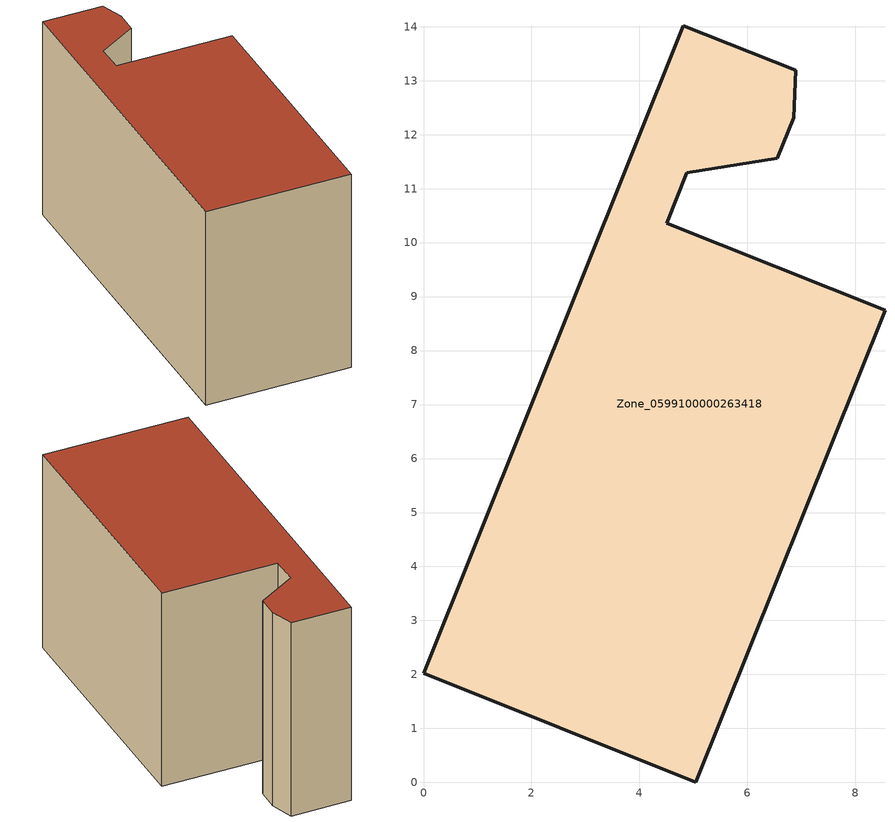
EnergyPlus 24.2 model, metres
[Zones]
Zone_0599100000263418
 floor ground (C_G): 4.81,14.02 6.9,13.19 6.86,12.32 6.55,11.56 4.88,11.29 4.51,10.36 8.55,8.75 5.04,0 0,2.02 z0.34
 wall outside (C_F): 4.81,14.02 0,2.02 5.04,0 8.55,8.75 4.51,10.36 4.88,11.29 6.55,11.56 6.86,12.32 6.9,13.19 4.81,14.02 z0.34:8.14
 roof outside (C_R): 6.9,13.19 4.81,14.02 0,2.02 5.04,0 8.55,8.75 4.51,10.36 4.88,11.29 6.55,11.56 6.86,12.32 z8.14
[BUILDING]
Pand.0599100000263418: North Axis=0; Terrain=City; Loads Convergence Tolerance Value=0.04; Temperature Convergence Tolerance Value=0.4; Solar Distribution=FullExterior; Maximum Number of Warmup Days=25; Minimum Number of Warmup Days=1
[Site:Location]
Rotterdam.The.Hague.AP_ZH_NLD Design_Conditions: Latitude=51.96; Longitude=4.45; Time Zone=1; Elevation=-4.5
[SITE:GROUNDTEMPERATURE:BUILDINGSURFACE]
18, 18, 18, 18, 18, 18, 18, 18, 18, 18, 18, 18
[MATERIAL] Thermal Absorptance=0.9; Solar Absorptance=0.7; Visible Absorptance=0.7
Name | Roughness | Thickness | Conductivity | Density | Specific Heat
G.TI.1975-1991 | MediumSmooth | 0.15 | 0.288461 | 540 | 1210
F.TI.1975-1991 | Rough | 0.3 | 0.230769 | 1920 | 840
R.TI.1975-1991 | MediumRough | 0.2 | 0.153846 | 1500 | 1000
[CONSTRUCTION]
C_G: G.TI.1975-1991
C_F: F.TI.1975-1991
C_R: R.TI.1975-1991
[ZONE]
Zone_0599100000263418: Type=1; Multiplier=1; Ceiling Height=Autocalculate; Volume=Autocalculate; Floor Area=autocalculate; Part of Total Floor Area=Yes
[ZONEINFILTRATION:DESIGNFLOWRATE]
Infil_Zone_0599100000263418: Zone or ZoneList or Space or SpaceList=Zone_0599100000263418; Schedule=AlwaysOn; Design Flow Rate Calculation Method=Flow/Area; Flow Rate per Floor Area=0.003; Constant Term Coefficient=1; Temperature Term Coefficient=0; Velocity Term Coefficient=0; Velocity Squared Term Coefficient=0
[HVACTEMPLATE:ZONE:IDEALLOADSAIRSYSTEM]
Zone_0599100000263418: Maximum Heating Supply Air Temperature=50; Minimum Cooling Supply Air Temperature=13; Maximum Heating Supply Air Humidity Ratio=0.0156; Minimum Cooling Supply Air Humidity Ratio=0.0077; Heating Limit=NoLimit; Cooling Limit=NoLimit; Dehumidification Control Type=ConstantSensibleHeatRatio; Cooling Sensible Heat Ratio=0.7; Dehumidification Setpoint=60; Humidification Control Type=None; Humidification Setpoint=30; Outdoor Air Method=None; Outdoor Air Flow Rate per Person=0.00944; Outdoor Air Flow Rate per Zone Floor Area=0; Outdoor Air Flow Rate per Zone=0; Demand Controlled Ventilation Type=None; Outdoor Air Economizer Type=NoEconomizer; Heat Recovery Type=None; Sensible Heat Recovery Effectiveness=0.7; Latent Heat Recovery Effectiveness=0.65
[ZONECONTROL:THERMOSTAT]
ThermostatControl_Zone_0599100000263418: Zone or ZoneList=Zone_0599100000263418; Control Type Schedule=DualSetpointControlType; Control 1=Thermostat_Zone_0599100000263418; Temperature Difference Between Cutout And Setpoint=0
[THERMOSTATSETPOINT:DUALSETPOINT]
Thermostat_Zone_0599100000263418: Heating Setpoint Temperature Schedule=HeatingSetpoint_Zone_0599100000263418; Cooling Setpoint Temperature Schedule=CoolingSetpoint_Zone_0599100000263418
[SCHEDULE:COMPACT]
HeatingSetpoint_Zone_0599100000263418: Through: 12/31, For: AllDays, Until: 24:00, 21
CoolingSetpoint_Zone_0599100000263418: Through: 12/31, For: AllDays, Until: 24:00, 24
DualSetpointControlType: Through: 12/31, For: AllDays, Until: 24:00, 4
AlwaysOn: Through: 12/31, For: AllDays, Until: 24:00, 1
